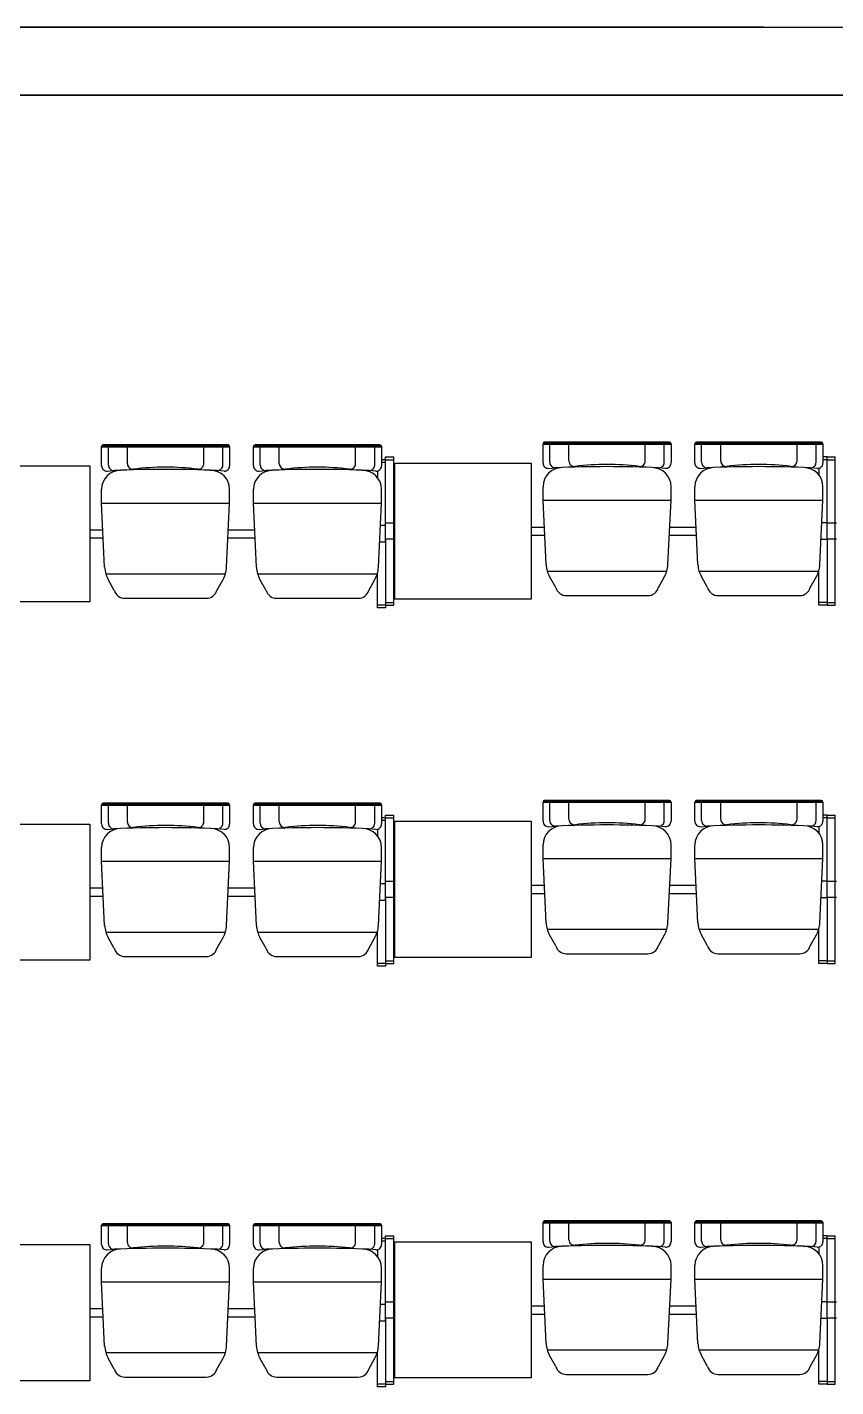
# Model space of a CAD drawing. Header units: inches. Extents: x 482566 to 494966, y -26460 to -22226.
# Drawn here: x 485351.3 to 485484.8, y -23417.2 to -23192.5 of the extents above; entities that cross this region are included whole.
import ezdxf

# ---------------------------------------------------------------- set-up
doc = ezdxf.new("R2010")
doc.units = ezdxf.units.IN
doc.header["$LTSCALE"] = 15
doc.header["$MEASUREMENT"] = 0
doc.layers.add('I-WALL-FULL', color=5, linetype='Continuous')

msp = doc.modelspace()

# ---------------------------------------------------------------- linework, layer by layer
for p, q in [((485348.4, -23192.47), (485852.04, -23192.47, 2.38)), ((485348.4, -23203.72, 6.93), (485852.04, -23203.72, 6.93))]:
    msp.add_line(p, q)
at = {"linetype": 'Continuous'}
for p, q in [((485363.57, -23264.95, 3.81), (485363.57, -23261.78, 3.81)), ((485384.72, -23261.78, 3.81), (485384.72, -23264.95, 3.81)), ((485388.65, -23264.95, 3.81), (485388.65, -23261.78, 3.81)), ((485409.8, -23261.78, 3.81), (485409.8, -23264.95, 3.81)), ((485436.47, -23264.5, 3.81), (485436.47, -23261.33, 3.81)), ((485437.6, -23264.39, 3.81), (485437.6, -23261.51, 3.81)), ((485440.75, -23264.17, 3.81), (485440.75, -23261.51, 3.81)), ((485453.35, -23264.17, 3.81), (485453.35, -23261.51, 3.81)), ((485456.5, -23264.39, 3.81), (485456.5, -23261.51, 3.81)), ((485457.62, -23261.33, 3.81), (485457.62, -23264.5, 3.81)), ((485461.55, -23264.5, 3.81), (485461.55, -23261.33, 3.81)), ((485462.67, -23264.39, 3.81), (485462.67, -23261.51, 3.81)), ((485465.82, -23264.17, 3.81), (485465.82, -23261.51, 3.81)), ((485478.42, -23264.17, 3.81), (485478.42, -23261.51, 3.81)), ((485481.57, -23264.39, 3.81), (485481.57, -23261.51, 3.81)), ((485482.7, -23261.33, 3.81), (485482.7, -23264.5, 3.81)), ((485364.7, -23264.84, 3.81), (485364.7, -23261.96, 3.81)), ((485367.85, -23264.62, 3.81), (485367.85, -23261.96, 3.81)), ((485380.45, -23264.62, 3.81), (485380.45, -23261.96, 3.81)), ((485383.6, -23264.84, 3.81), (485383.6, -23261.96, 3.81)), ((485389.77, -23264.84, 3.81), (485389.77, -23261.96, 3.81)), ((485392.92, -23264.62, 3.81), (485392.92, -23261.96, 3.81)), ((485405.52, -23264.62, 3.81), (485405.52, -23261.96, 3.81)), ((485408.67, -23264.84, 3.81), (485408.67, -23261.96, 3.81)), ((485364.49, -23265.85, 3.81), (485365.63, -23265.74, 3.81)), ((485383.8, -23265.85, 3.81), (485382.66, -23265.74, 3.81)), ((485389.57, -23265.85, 3.81), (485390.71, -23265.74, 3.81)), ((485408.88, -23265.85, 3.81), (485407.73, -23265.74, 3.81)), ((485437.39, -23265.4, 3.81), (485438.53, -23265.29, 3.81)), ((485456.7, -23265.4, 3.81), (485455.56, -23265.29, 3.81)), ((485462.47, -23265.4, 3.81), (485463.61, -23265.29, 3.81)), ((485481.78, -23265.4, 3.81), (485480.63, -23265.29, 3.81)), ((485436.47, -23270.67, 3.81), (485436.47, -23268.42, 3.81)), ((485457.62, -23270.67, 3.81), (485457.62, -23268.42, 3.81)), ((485461.55, -23270.67, 3.81), (485461.55, -23268.42, 3.81)), ((485482.7, -23270.67, 3.81), (485482.7, -23268.42, 3.81)), ((485363.57, -23271.12, 3.81), (485363.57, -23268.87, 3.81)), ((485384.72, -23271.12, 3.81), (485384.72, -23268.87, 3.81)), ((485388.65, -23271.12, 3.81), (485388.65, -23268.87, 3.81)), ((485409.8, -23271.12, 3.81), (485409.8, -23268.87, 3.81)), ((485436.47, -23270.67, 3.81), (485457.62, -23270.67, 3.81)), ((485436.98, -23281.3, 3.81), (485436.47, -23270.67, 3.81)), ((485457.11, -23281.3, 3.81), (485457.62, -23270.67, 3.81)), ((485461.55, -23270.67, 3.81), (485482.7, -23270.67, 3.81)), ((485462.06, -23281.3, 3.81), (485461.55, -23270.67, 3.81)), ((485482.19, -23281.3, 3.81), (485482.7, -23270.67, 3.81)), ((485363.57, -23271.12, 3.81), (485384.72, -23271.12, 3.81)), ((485364.08, -23281.75, 3.81), (485363.57, -23271.12, 3.81)), ((485384.21, -23281.75, 3.81), (485384.72, -23271.12, 3.81)), ((485388.65, -23271.12, 3.81), (485409.8, -23271.12, 3.81)), ((485389.16, -23281.75, 3.81), (485388.65, -23271.12, 3.81)), ((485409.29, -23281.75, 3.81), (485409.8, -23271.12, 3.81)), ((485364.26, -23282.82, 3.81), (485384.03, -23282.82, 3.81)), ((485365.67, -23285.56, 3.81), (485364.65, -23283.74, 3.81)), ((485382.62, -23285.56, 3.81), (485383.64, -23283.74, 3.81)), ((485389.34, -23282.82, 3.81), (485409.1, -23282.82, 3.81)), ((485390.75, -23285.56, 3.81), (485389.73, -23283.74, 3.81)), ((485407.69, -23285.56, 3.81), (485408.71, -23283.74, 3.81)), ((485437.16, -23282.37, 3.81), (485456.93, -23282.37, 3.81)), ((485438.57, -23285.11, 3.81), (485437.55, -23283.29, 3.81)), ((485455.52, -23285.11, 3.81), (485456.54, -23283.29, 3.81)), ((485462.24, -23282.37, 3.81), (485482, -23282.37, 3.81)), ((485463.65, -23285.11, 3.81), (485462.63, -23283.29, 3.81)), ((485480.59, -23285.11, 3.81), (485481.61, -23283.29, 3.81)), ((485440.31, -23286.42, 3.81), (485453.78, -23286.42, 3.81)), ((485465.38, -23286.42, 3.81), (485478.86, -23286.42, 3.81)), ((485367.41, -23286.87, 3.81), (485380.88, -23286.87, 3.81)), ((485392.48, -23286.87, 3.81), (485405.96, -23286.87, 3.81)), ((485363.57, -23324.17, 3.81), (485363.57, -23320.99, 3.81)), ((485364.7, -23324.06, 3.81), (485364.7, -23321.17, 3.81)), ((485367.85, -23323.84, 3.81), (485367.85, -23321.17, 3.81)), ((485380.45, -23323.84, 3.81), (485380.45, -23321.17, 3.81)), ((485383.6, -23324.06, 3.81), (485383.6, -23321.17, 3.81)), ((485384.72, -23320.99, 3.81), (485384.72, -23324.17, 3.81)), ((485388.65, -23324.17, 3.81), (485388.65, -23320.99, 3.81)), ((485389.77, -23324.06, 3.81), (485389.77, -23321.17, 3.81)), ((485392.92, -23323.84, 3.81), (485392.92, -23321.17, 3.81)), ((485405.52, -23323.84, 3.81), (485405.52, -23321.17, 3.81)), ((485408.67, -23324.06, 3.81), (485408.67, -23321.17, 3.81)), ((485409.8, -23320.99, 3.81), (485409.8, -23324.17, 3.81)), ((485436.47, -23323.72, 3.81), (485436.47, -23320.54, 3.81)), ((485437.6, -23323.61, 3.81), (485437.6, -23320.72, 3.81)), ((485440.75, -23323.39, 3.81), (485440.75, -23320.72, 3.81)), ((485453.35, -23323.39, 3.81), (485453.35, -23320.72, 3.81)), ((485456.5, -23323.61, 3.81), (485456.5, -23320.72, 3.81)), ((485457.62, -23320.54, 3.81), (485457.62, -23323.72, 3.81)), ((485461.55, -23323.72, 3.81), (485461.55, -23320.54, 3.81)), ((485462.67, -23323.61, 3.81), (485462.67, -23320.72, 3.81)), ((485465.82, -23323.39, 3.81), (485465.82, -23320.72, 3.81)), ((485478.42, -23323.39, 3.81), (485478.42, -23320.72, 3.81)), ((485481.57, -23323.61, 3.81), (485481.57, -23320.72, 3.81)), ((485482.7, -23320.54, 3.81), (485482.7, -23323.72, 3.81)), ((485437.39, -23324.62, 3.81), (485438.53, -23324.51, 3.81)), ((485456.7, -23324.62, 3.81), (485455.56, -23324.51, 3.81)), ((485462.47, -23324.62, 3.81), (485463.61, -23324.51, 3.81)), ((485481.78, -23324.62, 3.81), (485480.63, -23324.51, 3.81)), ((485364.49, -23325.07, 3.81), (485365.63, -23324.96, 3.81)), ((485383.8, -23325.07, 3.81), (485382.66, -23324.96, 3.81)), ((485389.57, -23325.07, 3.81), (485390.71, -23324.96, 3.81)), ((485408.88, -23325.07, 3.81), (485407.73, -23324.96, 3.81)), ((485363.57, -23330.33, 3.81), (485363.57, -23328.08, 3.81)), ((485384.72, -23330.33, 3.81), (485384.72, -23328.08, 3.81)), ((485388.65, -23330.33, 3.81), (485388.65, -23328.08, 3.81)), ((485409.8, -23330.33, 3.81), (485409.8, -23328.08, 3.81)), ((485436.47, -23329.88, 3.81), (485436.47, -23327.63, 3.81)), ((485457.62, -23329.88, 3.81), (485457.62, -23327.63, 3.81)), ((485461.55, -23329.88, 3.81), (485461.55, -23327.63, 3.81)), ((485482.7, -23329.88, 3.81), (485482.7, -23327.63, 3.81)), ((485363.57, -23330.33, 3.81), (485384.72, -23330.33, 3.81)), ((485364.08, -23340.97, 3.81), (485363.57, -23330.33, 3.81)), ((485384.21, -23340.97, 3.81), (485384.72, -23330.33, 3.81)), ((485388.65, -23330.33, 3.81), (485409.8, -23330.33, 3.81)), ((485389.16, -23340.97, 3.81), (485388.65, -23330.33, 3.81)), ((485409.29, -23340.97, 3.81), (485409.8, -23330.33, 3.81)), ((485436.47, -23329.88, 3.81), (485457.62, -23329.88, 3.81)), ((485436.98, -23340.52, 3.81), (485436.47, -23329.88, 3.81)), ((485457.11, -23340.52, 3.81), (485457.62, -23329.88, 3.81)), ((485461.55, -23329.88, 3.81), (485482.7, -23329.88, 3.81)), ((485462.06, -23340.52, 3.81), (485461.55, -23329.88, 3.81)), ((485482.19, -23340.52, 3.81), (485482.7, -23329.88, 3.81)), ((485364.26, -23342.03, 3.81), (485384.03, -23342.03, 3.81)), ((485389.34, -23342.03, 3.81), (485409.1, -23342.03, 3.81)), ((485437.16, -23341.58, 3.81), (485456.93, -23341.58, 3.81)), ((485438.57, -23344.32, 3.81), (485437.55, -23342.51, 3.81)), ((485455.52, -23344.32, 3.81), (485456.54, -23342.51, 3.81)), ((485462.24, -23341.58, 3.81), (485482, -23341.58, 3.81)), ((485463.65, -23344.32, 3.81), (485462.63, -23342.51, 3.81)), ((485480.59, -23344.32, 3.81), (485481.61, -23342.51, 3.81)), ((485365.67, -23344.77, 3.81), (485364.65, -23342.96, 3.81)), ((485382.62, -23344.77, 3.81), (485383.64, -23342.96, 3.81)), ((485390.75, -23344.77, 3.81), (485389.73, -23342.96, 3.81)), ((485407.69, -23344.77, 3.81), (485408.71, -23342.96, 3.81)), ((485367.41, -23346.08, 3.81), (485380.88, -23346.08, 3.81)), ((485392.48, -23346.08, 3.81), (485405.96, -23346.08, 3.81)), ((485440.31, -23345.63, 3.81), (485453.78, -23345.63, 3.81)), ((485465.38, -23345.63, 3.81), (485478.86, -23345.63, 3.81)), ((485363.57, -23393.68, 3.81), (485363.57, -23390.51, 3.81)), ((485364.7, -23393.58, 3.81), (485364.7, -23390.69, 3.81)), ((485367.85, -23393.35, 3.81), (485367.85, -23390.69, 3.81)), ((485380.45, -23393.35, 3.81), (485380.45, -23390.69, 3.81)), ((485383.6, -23393.58, 3.81), (485383.6, -23390.69, 3.81)), ((485384.72, -23390.51, 3.81), (485384.72, -23393.68, 3.81)), ((485388.65, -23393.68, 3.81), (485388.65, -23390.51, 3.81)), ((485389.77, -23393.58, 3.81), (485389.77, -23390.69, 3.81)), ((485392.92, -23393.35, 3.81), (485392.92, -23390.69, 3.81)), ((485405.52, -23393.35, 3.81), (485405.52, -23390.69, 3.81)), ((485408.67, -23393.58, 3.81), (485408.67, -23390.69, 3.81)), ((485409.8, -23390.51, 3.81), (485409.8, -23393.68, 3.81)), ((485436.47, -23393.23, 3.81), (485436.47, -23390.06, 3.81)), ((485437.6, -23393.13, 3.81), (485437.6, -23390.24, 3.81)), ((485440.75, -23392.9, 3.81), (485440.75, -23390.24, 3.81)), ((485453.35, -23392.9, 3.81), (485453.35, -23390.24, 3.81)), ((485456.5, -23393.13, 3.81), (485456.5, -23390.24, 3.81)), ((485457.62, -23390.06, 3.81), (485457.62, -23393.23, 3.81)), ((485461.55, -23393.23, 3.81), (485461.55, -23390.06, 3.81)), ((485462.67, -23393.13, 3.81), (485462.67, -23390.24, 3.81)), ((485465.82, -23392.9, 3.81), (485465.82, -23390.24, 3.81)), ((485478.42, -23392.9, 3.81), (485478.42, -23390.24, 3.81)), ((485481.57, -23393.13, 3.81), (485481.57, -23390.24, 3.81)), ((485482.7, -23390.06, 3.81), (485482.7, -23393.23, 3.81)), ((485364.49, -23394.58, 3.81), (485365.63, -23394.47, 3.81)), ((485383.8, -23394.58, 3.81), (485382.66, -23394.47, 3.81)), ((485389.57, -23394.58, 3.81), (485390.71, -23394.47, 3.81)), ((485408.88, -23394.58, 3.81), (485407.73, -23394.47, 3.81)), ((485437.39, -23394.13, 3.81), (485438.53, -23394.02, 3.81)), ((485456.7, -23394.13, 3.81), (485455.56, -23394.02, 3.81)), ((485462.47, -23394.13, 3.81), (485463.61, -23394.02, 3.81)), ((485481.78, -23394.13, 3.81), (485480.63, -23394.02, 3.81)), ((485363.57, -23399.85, 3.81), (485363.57, -23397.6, 3.81)), ((485384.72, -23399.85, 3.81), (485384.72, -23397.6, 3.81)), ((485388.65, -23399.85, 3.81), (485388.65, -23397.6, 3.81)), ((485409.8, -23399.85, 3.81), (485409.8, -23397.6, 3.81)), ((485436.47, -23399.4, 3.81), (485436.47, -23397.15, 3.81)), ((485457.62, -23399.4, 3.81), (485457.62, -23397.15, 3.81)), ((485461.55, -23399.4, 3.81), (485461.55, -23397.15, 3.81)), ((485482.7, -23399.4, 3.81), (485482.7, -23397.15, 3.81)), ((485363.57, -23399.85, 3.81), (485384.72, -23399.85, 3.81)), ((485364.08, -23410.48, 3.81), (485363.57, -23399.85, 3.81)), ((485384.21, -23410.48, 3.81), (485384.72, -23399.85, 3.81)), ((485388.65, -23399.85, 3.81), (485409.8, -23399.85, 3.81)), ((485389.16, -23410.48, 3.81), (485388.65, -23399.85, 3.81)), ((485409.29, -23410.48, 3.81), (485409.8, -23399.85, 3.81)), ((485436.47, -23399.4, 3.81), (485457.62, -23399.4, 3.81)), ((485436.98, -23410.03, 3.81), (485436.47, -23399.4, 3.81)), ((485457.11, -23410.03, 3.81), (485457.62, -23399.4, 3.81)), ((485461.55, -23399.4, 3.81), (485482.7, -23399.4, 3.81)), ((485462.06, -23410.03, 3.81), (485461.55, -23399.4, 3.81)), ((485482.19, -23410.03, 3.81), (485482.7, -23399.4, 3.81)), ((485364.26, -23411.55, 3.81), (485384.03, -23411.55, 3.81)), ((485365.67, -23414.29, 3.81), (485364.65, -23412.47, 3.81)), ((485382.62, -23414.29, 3.81), (485383.64, -23412.47, 3.81)), ((485389.34, -23411.55, 3.81), (485409.1, -23411.55, 3.81)), ((485390.75, -23414.29, 3.81), (485389.73, -23412.47, 3.81)), ((485407.69, -23414.29, 3.81), (485408.71, -23412.47, 3.81)), ((485437.16, -23411.1, 3.81), (485456.93, -23411.1, 3.81)), ((485438.57, -23413.84, 3.81), (485437.55, -23412.02, 3.81)), ((485455.52, -23413.84, 3.81), (485456.54, -23412.02, 3.81)), ((485462.24, -23411.1, 3.81), (485482, -23411.1, 3.81)), ((485463.65, -23413.84, 3.81), (485462.63, -23412.02, 3.81)), ((485480.59, -23413.84, 3.81), (485481.61, -23412.02, 3.81)), ((485367.41, -23415.6, 3.81), (485380.88, -23415.6, 3.81)), ((485392.48, -23415.6, 3.81), (485405.96, -23415.6, 3.81)), ((485440.31, -23415.15, 3.81), (485453.78, -23415.15, 3.81)), ((485465.38, -23415.15, 3.81), (485478.86, -23415.15, 3.81))]:
    msp.add_line(p, q, dxfattribs=at)
at = {"color": 7, "linetype": 'Continuous'}
for p, q in [((485384.45, -23261.51, 3.81), (485363.84, -23261.51, 3.81)), ((485409.53, -23261.51, 3.81), (485388.92, -23261.51, 3.81)), ((485457.35, -23261.06, 3.81), (485436.74, -23261.06, 3.81)), ((485482.43, -23261.06, 3.81), (485461.82, -23261.06, 3.81)), ((485410.47, -23274.86, 3.81), (485409.62, -23274.86, 3.81)), ((485410.47, -23274.41, 3.81), (485412.02, -23274.41, 3.81)), ((485410.47, -23277.11, 3.81), (485410.47, -23274.41, 3.81)), ((485410.47, -23277.56, 3.81), (485410.47, -23274.86, 3.81)), ((485434.52, -23275.09, 3.81), (485436.68, -23275.09, 3.81)), ((485457.41, -23275.09, 3.81), (485461.76, -23275.09, 3.81)), ((485483.37, -23274.41, 3.81), (485482.52, -23274.41, 3.81)), ((485483.37, -23277.11, 3.81), (485483.37, -23274.41, 3.81)), ((485483.37, -23274.41, 3.81), (485484.92, -23274.41, 3.81)), ((485483.37, -23277.11, 3.81), (485483.37, -23274.41, 3.81)), ((485361.55, -23276.89, 3.81), (485363.85, -23276.89, 3.81)), ((485361.62, -23275.54, 3.81), (485363.78, -23275.54, 3.81)), ((485384.44, -23276.89, 3.81), (485388.92, -23276.89, 3.81)), ((485384.51, -23275.54, 3.81), (485388.86, -23275.54, 3.81)), ((485409.49, -23277.56, 3.81), (485410.47, -23277.56, 3.81)), ((485412.02, -23277.11, 3.81), (485410.47, -23277.11, 3.81)), ((485434.45, -23276.44, 3.81), (485436.75, -23276.44, 3.81)), ((485457.34, -23276.44, 3.81), (485461.82, -23276.44, 3.81)), ((485482.39, -23277.11, 3.81), (485483.37, -23277.11, 3.81)), ((485484.92, -23277.11, 3.81), (485483.37, -23277.11, 3.81)), ((485457.35, -23320.27, 3.81), (485436.74, -23320.27, 3.81)), ((485482.43, -23320.27, 3.81), (485461.82, -23320.27, 3.81)), ((485384.45, -23320.72, 3.81), (485363.84, -23320.72, 3.81)), ((485409.53, -23320.72, 3.81), (485388.92, -23320.72, 3.81)), ((485410.47, -23333.63, 3.81), (485412.02, -23333.63, 3.81)), ((485410.47, -23336.33, 3.81), (485410.47, -23333.63, 3.81)), ((485483.37, -23333.63, 3.81), (485482.52, -23333.63, 3.81)), ((485483.37, -23336.33, 3.81), (485483.37, -23333.63, 3.81)), ((485483.37, -23333.63, 3.81), (485484.92, -23333.63, 3.81)), ((485483.37, -23336.33, 3.81), (485483.37, -23333.63, 3.81)), ((485361.62, -23334.75, 3.81), (485363.78, -23334.75, 3.81)), ((485384.51, -23334.75, 3.81), (485388.86, -23334.75, 3.81)), ((485410.47, -23334.08, 3.81), (485409.62, -23334.08, 3.81)), ((485410.47, -23336.78, 3.81), (485410.47, -23334.08, 3.81)), ((485434.45, -23335.65, 3.81), (485436.75, -23335.65, 3.81)), ((485434.52, -23334.3, 3.81), (485436.68, -23334.3, 3.81)), ((485457.34, -23335.65, 3.81), (485461.82, -23335.65, 3.81)), ((485457.41, -23334.3, 3.81), (485461.76, -23334.3, 3.81)), ((485361.55, -23336.1, 3.81), (485363.85, -23336.1, 3.81)), ((485384.44, -23336.1, 3.81), (485388.92, -23336.1, 3.81)), ((485409.49, -23336.78, 3.81), (485410.47, -23336.78, 3.81)), ((485412.02, -23336.33, 3.81), (485410.47, -23336.33, 3.81)), ((485482.39, -23336.33, 3.81), (485483.37, -23336.33, 3.81)), ((485484.92, -23336.33, 3.81), (485483.37, -23336.33, 3.81)), ((485457.35, -23389.79, 3.81), (485436.74, -23389.79, 3.81)), ((485482.43, -23389.79, 3.81), (485461.82, -23389.79, 3.81)), ((485384.45, -23390.24, 3.81), (485363.84, -23390.24, 3.81)), ((485409.53, -23390.24, 3.81), (485388.92, -23390.24, 3.81)), ((485410.47, -23403.14, 3.81), (485412.02, -23403.14, 3.81)), ((485410.47, -23405.84, 3.81), (485410.47, -23403.14, 3.81)), ((485483.37, -23403.14, 3.81), (485482.52, -23403.14, 3.81)), ((485483.37, -23405.84, 3.81), (485483.37, -23403.14, 3.81)), ((485483.37, -23403.14, 3.81), (485484.92, -23403.14, 3.81)), ((485483.37, -23405.84, 3.81), (485483.37, -23403.14, 3.81)), ((485361.55, -23405.62, 3.81), (485363.85, -23405.62, 3.81)), ((485361.62, -23404.27, 3.81), (485363.78, -23404.27, 3.81)), ((485384.44, -23405.62, 3.81), (485388.92, -23405.62, 3.81)), ((485384.51, -23404.27, 3.81), (485388.86, -23404.27, 3.81)), ((485410.47, -23403.59, 3.81), (485409.62, -23403.59, 3.81)), ((485410.47, -23406.29, 3.81), (485410.47, -23403.59, 3.81)), ((485434.45, -23405.17, 3.81), (485436.75, -23405.17, 3.81)), ((485434.52, -23403.82, 3.81), (485436.68, -23403.82, 3.81)), ((485457.34, -23405.17, 3.81), (485461.82, -23405.17, 3.81)), ((485457.41, -23403.82, 3.81), (485461.76, -23403.82, 3.81)), ((485409.49, -23406.29, 3.81), (485410.47, -23406.29, 3.81)), ((485412.02, -23405.84, 3.81), (485410.47, -23405.84, 3.81)), ((485482.39, -23405.84, 3.81), (485483.37, -23405.84, 3.81)), ((485484.92, -23405.84, 3.81), (485483.37, -23405.84, 3.81))]:
    msp.add_line(p, q, dxfattribs=at)
at = {"color": 7}
for p, q in [((485410.47, -23263.96, 3.81), (485409.8, -23263.96, 3.81)), ((485410.47, -23274.41, 3.81), (485410.47, -23263.51, 3.81)), ((485410.47, -23263.51, 3.81), (485411.82, -23263.51, 3.81)), ((485410.47, -23274.86, 3.81), (485410.47, -23263.96, 3.81)), ((485410.47, -23263.96, 3.81), (485411.82, -23263.96, 3.81)), ((485411.82, -23288.02, 3.81), (485411.82, -23263.51, 3.81)), ((485483.37, -23263.51, 3.81), (485482.7, -23263.51, 3.81)), ((485483.37, -23263.96, 3.81), (485482.7, -23263.96, 3.81)), ((485483.37, -23274.41, 3.81), (485483.37, -23263.51, 3.81)), ((485483.37, -23274.41, 3.81), (485483.37, -23263.51, 3.81)), ((485483.37, -23263.51, 3.81), (485484.72, -23263.51, 3.81)), ((485483.37, -23263.96, 3.81), (485484.72, -23263.96, 3.81)), ((485484.72, -23288.02, 3.81), (485484.72, -23263.51, 3.81)), ((485409.12, -23265.82, 3.81), (485409.12, -23266.92, 3.81)), ((485410.47, -23264.41, 3.81), (485409.8, -23264.41, 3.81)), ((485482.02, -23265.37, 3.81), (485482.02, -23266.47, 3.81)), ((485410.47, -23277.11, 3.81), (485410.47, -23288.02, 3.81)), ((485410.47, -23277.56, 3.81), (485410.47, -23288.47, 3.81)), ((485483.37, -23277.11, 3.81), (485483.37, -23288.02, 3.81)), ((485483.37, -23277.11, 3.81), (485483.37, -23288.02, 3.81)), ((485409.12, -23288.47, 3.81), (485409.12, -23282.76, 3.81)), ((485482.02, -23288.02, 3.81), (485482.02, -23282.31, 3.81)), ((485410.47, -23288.02, 3.81), (485409.12, -23288.02, 3.81)), ((485410.47, -23288.47, 3.81), (485409.12, -23288.47, 3.81)), ((485410.47, -23287.57, 3.81), (485411.82, -23287.57, 3.81)), ((485410.47, -23288.02, 3.81), (485411.82, -23288.02, 3.81)), ((485483.37, -23287.57, 3.81), (485482.02, -23287.57, 3.81)), ((485483.37, -23288.02, 3.81), (485482.02, -23288.02, 3.81)), ((485483.37, -23287.57, 3.81), (485484.72, -23287.57, 3.81)), ((485483.37, -23288.02, 3.81), (485484.72, -23288.02, 3.81)), ((485410.47, -23323.17, 3.81), (485409.8, -23323.17, 3.81)), ((485410.47, -23323.62, 3.81), (485409.8, -23323.62, 3.81)), ((485410.47, -23333.63, 3.81), (485410.47, -23322.72, 3.81)), ((485410.47, -23322.72, 3.81), (485411.82, -23322.72, 3.81)), ((485410.47, -23334.08, 3.81), (485410.47, -23323.17, 3.81)), ((485410.47, -23323.17, 3.81), (485411.82, -23323.17, 3.81)), ((485411.82, -23347.24, 3.81), (485411.82, -23322.72, 3.81)), ((485482.02, -23324.59, 3.81), (485482.02, -23325.68, 3.81)), ((485483.37, -23322.72, 3.81), (485482.7, -23322.72, 3.81)), ((485483.37, -23323.17, 3.81), (485482.7, -23323.17, 3.81)), ((485483.37, -23333.63, 3.81), (485483.37, -23322.72, 3.81)), ((485483.37, -23333.63, 3.81), (485483.37, -23322.72, 3.81)), ((485483.37, -23322.72, 3.81), (485484.72, -23322.72, 3.81)), ((485483.37, -23323.17, 3.81), (485484.72, -23323.17, 3.81)), ((485484.72, -23347.24, 3.81), (485484.72, -23322.72, 3.81)), ((485409.12, -23325.04, 3.81), (485409.12, -23326.13, 3.81)), ((485410.47, -23336.33, 3.81), (485410.47, -23347.24, 3.81)), ((485410.47, -23336.78, 3.81), (485410.47, -23347.69, 3.81)), ((485483.37, -23336.33, 3.81), (485483.37, -23347.24, 3.81)), ((485483.37, -23336.33, 3.81), (485483.37, -23347.24, 3.81)), ((485409.12, -23347.69, 3.81), (485409.12, -23341.97, 3.81)), ((485482.02, -23347.24, 3.81), (485482.02, -23341.52, 3.81)), ((485410.47, -23347.24, 3.81), (485409.12, -23347.24, 3.81)), ((485410.47, -23346.79, 3.81), (485411.82, -23346.79, 3.81)), ((485410.47, -23347.24, 3.81), (485411.82, -23347.24, 3.81)), ((485483.37, -23346.79, 3.81), (485482.02, -23346.79, 3.81)), ((485483.37, -23347.24, 3.81), (485482.02, -23347.24, 3.81)), ((485483.37, -23346.79, 3.81), (485484.72, -23346.79, 3.81)), ((485483.37, -23347.24, 3.81), (485484.72, -23347.24, 3.81)), ((485410.47, -23347.69, 3.81), (485409.12, -23347.69, 3.81)), ((485410.47, -23403.14, 3.81), (485410.47, -23392.24, 3.81)), ((485410.47, -23392.24, 3.81), (485411.82, -23392.24, 3.81)), ((485411.82, -23416.75, 3.81), (485411.82, -23392.24, 3.81)), ((485483.37, -23392.24, 3.81), (485482.7, -23392.24, 3.81)), ((485483.37, -23403.14, 3.81), (485483.37, -23392.24, 3.81)), ((485483.37, -23403.14, 3.81), (485483.37, -23392.24, 3.81)), ((485483.37, -23392.24, 3.81), (485484.72, -23392.24, 3.81)), ((485484.72, -23416.75, 3.81), (485484.72, -23392.24, 3.81)), ((485410.47, -23392.69, 3.81), (485409.8, -23392.69, 3.81)), ((485410.47, -23393.14, 3.81), (485409.8, -23393.14, 3.81)), ((485410.47, -23403.59, 3.81), (485410.47, -23392.69, 3.81)), ((485410.47, -23392.69, 3.81), (485411.82, -23392.69, 3.81)), ((485482.02, -23394.1, 3.81), (485482.02, -23395.2, 3.81)), ((485483.37, -23392.69, 3.81), (485482.7, -23392.69, 3.81)), ((485483.37, -23392.69, 3.81), (485484.72, -23392.69, 3.81)), ((485409.12, -23394.55, 3.81), (485409.12, -23395.65, 3.81)), ((485410.47, -23405.84, 3.81), (485410.47, -23416.75, 3.81)), ((485410.47, -23406.29, 3.81), (485410.47, -23417.2, 3.81)), ((485483.37, -23405.84, 3.81), (485483.37, -23416.75, 3.81)), ((485483.37, -23405.84, 3.81), (485483.37, -23416.75, 3.81)), ((485409.12, -23417.2, 3.81), (485409.12, -23411.49, 3.81)), ((485482.02, -23416.75, 3.81), (485482.02, -23411.04, 3.81)), ((485410.47, -23416.75, 3.81), (485409.12, -23416.75, 3.81)), ((485410.47, -23416.3, 3.81), (485411.82, -23416.3, 3.81)), ((485410.47, -23416.75, 3.81), (485411.82, -23416.75, 3.81)), ((485483.37, -23416.3, 3.81), (485482.02, -23416.3, 3.81)), ((485483.37, -23416.75, 3.81), (485482.02, -23416.75, 3.81)), ((485483.37, -23416.3, 3.81), (485484.72, -23416.3, 3.81)), ((485483.37, -23416.75, 3.81), (485484.72, -23416.75, 3.81)), ((485410.47, -23417.2, 3.81), (485409.12, -23417.2, 3.81))]:
    msp.add_line(p, q, dxfattribs=at)
at = {"color": 0, "linetype": 'Continuous'}
for p, q in [((485339.12, -23264.96, 3.81), (485361.62, -23264.96, 3.81)), ((485361.62, -23264.96, 3.81), (485361.62, -23287.46, 3.81)), ((485412.02, -23264.51, 3.81), (485434.52, -23264.51, 3.81)), ((485412.02, -23287.01, 3.81), (485412.02, -23264.51, 3.81)), ((485434.52, -23264.51, 3.81), (485434.52, -23287.01, 3.81)), ((485361.62, -23287.46, 3.81), (485339.12, -23287.46, 3.81)), ((485434.52, -23287.01, 3.81), (485412.02, -23287.01, 3.81)), ((485339.12, -23324.18, 3.81), (485361.62, -23324.18, 3.81)), ((485361.62, -23324.18, 3.81), (485361.62, -23346.68, 3.81)), ((485412.02, -23323.73, 3.81), (485434.52, -23323.73, 3.81)), ((485412.02, -23346.23, 3.81), (485412.02, -23323.73, 3.81)), ((485434.52, -23323.73, 3.81), (485434.52, -23346.23, 3.81)), ((485361.62, -23346.68, 3.81), (485339.12, -23346.68, 3.81)), ((485434.52, -23346.23, 3.81), (485412.02, -23346.23, 3.81)), ((485339.12, -23393.69, 3.81), (485361.62, -23393.69, 3.81)), ((485361.62, -23393.69, 3.81), (485361.62, -23416.19, 3.81)), ((485412.02, -23393.24, 3.81), (485434.52, -23393.24, 3.81)), ((485412.02, -23415.74, 3.81), (485412.02, -23393.24, 3.81)), ((485434.52, -23393.24, 3.81), (485434.52, -23415.74, 3.81)), ((485361.62, -23416.19, 3.81), (485339.12, -23416.19, 3.81)), ((485434.52, -23415.74, 3.81), (485412.02, -23415.74, 3.81))]:
    msp.add_line(p, q, dxfattribs=at)
at = {"color": 7, "linetype": 'Continuous', "const_width": 0.45, "elevation": 3.81}
for points in [[(485384.72, -23261.73), (485363.57, -23261.73)], [(485409.8, -23261.73), (485388.65, -23261.73)], [(485457.62, -23261.28), (485436.47, -23261.28)], [(485482.7, -23261.28), (485461.55, -23261.28)], [(485457.62, -23320.5), (485436.47, -23320.5)], [(485482.7, -23320.5), (485461.55, -23320.5)], [(485384.72, -23320.95), (485363.57, -23320.95)], [(485409.8, -23320.95), (485388.65, -23320.95)], [(485457.62, -23390.02), (485436.47, -23390.02)], [(485482.7, -23390.02), (485461.55, -23390.02)], [(485384.72, -23390.47), (485363.57, -23390.47)], [(485409.8, -23390.47), (485388.65, -23390.47)]]:
    msp.add_lwpolyline(points, dxfattribs=at)
at = {"linetype": 'Continuous'}
for centre, radius, start, end in [((485363.84, -23261.78, 3.81), 0.27, 90, 180), ((485384.45, -23261.78, 3.81), 0.27, 0, 90), ((485388.92, -23261.78, 3.81), 0.27, 90, 180), ((485409.53, -23261.78, 3.81), 0.27, 0, 90), ((485436.74, -23261.33, 3.81), 0.27, 90, 180), ((485457.35, -23261.33, 3.81), 0.27, 0, 90), ((485461.82, -23261.33, 3.81), 0.27, 90, 180), ((485482.43, -23261.33, 3.81), 0.27, 0, 90), ((485364.47, -23264.95, 3.81), 0.9, 180, 271.3354), ((485366.72, -23268.87, 3.81), 3.15, 90, 180), ((485365.6, -23264.84, 3.81), 0.9, 180, 272.4844), ((485374.15, -23461.9, 3.81), 196.34, 87.5156, 92.4844), ((485368.75, -23264.62, 3.81), 0.9, 180, 276.8576), ((485374.15, -23309.52, 3.81), 44.32, 83.1424, 96.8576), ((485379.55, -23264.62, 3.81), 0.9, 263.1424, 0), ((485381.57, -23268.87, 3.81), 3.15, 0, 90), ((485382.7, -23264.84, 3.81), 0.9, 267.5156, 0), ((485383.82, -23264.95, 3.81), 0.9, 268.6646, 0), ((485389.55, -23264.95, 3.81), 0.9, 180, 271.3354), ((485391.8, -23268.87, 3.81), 3.15, 90, 180), ((485390.67, -23264.84, 3.81), 0.9, 180, 272.4844), ((485399.22, -23461.9, 3.81), 196.34, 87.5156, 92.4844), ((485393.82, -23264.62, 3.81), 0.9, 180, 276.8576), ((485399.22, -23309.52, 3.81), 44.32, 83.1424, 96.8576), ((485404.62, -23264.62, 3.81), 0.9, 263.1424, 0), ((485406.65, -23268.87, 3.81), 3.15, 0, 90), ((485407.77, -23264.84, 3.81), 0.9, 267.5156, 0), ((485408.9, -23264.95, 3.81), 0.9, 268.6646, 0), ((485437.37, -23264.5, 3.81), 0.9, 180, 271.3354), ((485439.62, -23268.42, 3.81), 3.15, 90, 180), ((485438.5, -23264.39, 3.81), 0.9, 180, 272.4844), ((485447.05, -23461.45, 3.81), 196.34, 87.5156, 92.4844), ((485441.65, -23264.17, 3.81), 0.9, 180, 276.8576), ((485447.05, -23309.07, 3.81), 44.32, 83.1424, 96.8576), ((485452.45, -23264.17, 3.81), 0.9, 263.1424, 0), ((485454.47, -23268.42, 3.81), 3.15, 0, 90), ((485455.6, -23264.39, 3.81), 0.9, 267.5156, 0), ((485456.72, -23264.5, 3.81), 0.9, 268.6646, 0), ((485462.45, -23264.5, 3.81), 0.9, 180, 271.3354), ((485464.7, -23268.42, 3.81), 3.15, 90, 180), ((485463.57, -23264.39, 3.81), 0.9, 180, 272.4844), ((485472.12, -23461.45, 3.81), 196.34, 87.5156, 92.4844), ((485466.72, -23264.17, 3.81), 0.9, 180, 276.8576), ((485472.12, -23309.07, 3.81), 44.32, 83.1424, 96.8576), ((485477.52, -23264.17, 3.81), 0.9, 263.1424, 0), ((485479.55, -23268.42, 3.81), 3.15, 0, 90), ((485480.67, -23264.39, 3.81), 0.9, 267.5156, 0), ((485481.8, -23264.5, 3.81), 0.9, 268.6646, 0), ((485368.58, -23281.54, 3.81), 4.5, 182.7525, 209.356), ((485379.71, -23281.54, 3.81), 4.5, 330.644, 357.2475), ((485393.65, -23281.54, 3.81), 4.5, 182.7525, 209.356), ((485404.79, -23281.54, 3.81), 4.5, 330.644, 357.2475), ((485441.48, -23281.09, 3.81), 4.5, 182.7525, 209.356), ((485452.61, -23281.09, 3.81), 4.5, 330.644, 357.2475), ((485466.55, -23281.09, 3.81), 4.5, 182.7525, 209.356), ((485477.69, -23281.09, 3.81), 4.5, 330.644, 357.2475), ((485367.41, -23285.07, 3.81), 1.8, 195.8192, 270), ((485380.88, -23285.07, 3.81), 1.8, 270, 344.1808), ((485392.48, -23285.07, 3.81), 1.8, 195.8192, 270), ((485405.96, -23285.07, 3.81), 1.8, 270, 344.1808), ((485440.31, -23284.62, 3.81), 1.8, 195.8192, 270), ((485453.78, -23284.62, 3.81), 1.8, 270, 344.1808), ((485465.38, -23284.62, 3.81), 1.8, 195.8192, 270), ((485478.86, -23284.62, 3.81), 1.8, 270, 344.1808), ((485436.74, -23320.54, 3.81), 0.27, 90, 180), ((485457.35, -23320.54, 3.81), 0.27, 0, 90), ((485461.82, -23320.54, 3.81), 0.27, 90, 180), ((485482.43, -23320.54, 3.81), 0.27, 0, 90), ((485363.84, -23320.99, 3.81), 0.27, 90, 180), ((485384.45, -23320.99, 3.81), 0.27, 0, 90), ((485388.92, -23320.99, 3.81), 0.27, 90, 180), ((485409.53, -23320.99, 3.81), 0.27, 0, 90), ((485364.47, -23324.17, 3.81), 0.9, 180, 271.3354), ((485365.6, -23324.06, 3.81), 0.9, 180, 272.4844), ((485374.15, -23521.12, 3.81), 196.34, 87.5156, 92.4844), ((485368.75, -23323.84, 3.81), 0.9, 180, 276.8576), ((485374.15, -23368.74, 3.81), 44.32, 83.1424, 96.8576), ((485379.55, -23323.84, 3.81), 0.9, 263.1424, 0), ((485382.7, -23324.06, 3.81), 0.9, 267.5156, 0), ((485383.82, -23324.17, 3.81), 0.9, 268.6646, 0), ((485389.55, -23324.17, 3.81), 0.9, 180, 271.3354), ((485390.67, -23324.06, 3.81), 0.9, 180, 272.4844), ((485399.22, -23521.12, 3.81), 196.34, 87.5156, 92.4844), ((485393.82, -23323.84, 3.81), 0.9, 180, 276.8576), ((485399.22, -23368.74, 3.81), 44.32, 83.1424, 96.8576), ((485404.62, -23323.84, 3.81), 0.9, 263.1424, 0), ((485407.77, -23324.06, 3.81), 0.9, 267.5156, 0), ((485408.9, -23324.17, 3.81), 0.9, 268.6646, 0), ((485437.37, -23323.72, 3.81), 0.9, 180, 271.3354), ((485439.62, -23327.63, 3.81), 3.15, 90, 180), ((485438.5, -23323.61, 3.81), 0.9, 180, 272.4844), ((485447.05, -23520.67, 3.81), 196.34, 87.5156, 92.4844), ((485441.65, -23323.39, 3.81), 0.9, 180, 276.8576), ((485447.05, -23368.29, 3.81), 44.32, 83.1424, 96.8576), ((485452.45, -23323.39, 3.81), 0.9, 263.1424, 0), ((485454.47, -23327.63, 3.81), 3.15, 0, 90), ((485455.6, -23323.61, 3.81), 0.9, 267.5156, 0), ((485456.72, -23323.72, 3.81), 0.9, 268.6646, 0), ((485462.45, -23323.72, 3.81), 0.9, 180, 271.3354), ((485464.7, -23327.63, 3.81), 3.15, 90, 180), ((485463.57, -23323.61, 3.81), 0.9, 180, 272.4844), ((485472.12, -23520.67, 3.81), 196.34, 87.5156, 92.4844), ((485466.72, -23323.39, 3.81), 0.9, 180, 276.8576), ((485472.12, -23368.29, 3.81), 44.32, 83.1424, 96.8576), ((485477.52, -23323.39, 3.81), 0.9, 263.1424, 0), ((485479.55, -23327.63, 3.81), 3.15, 0, 90), ((485480.67, -23323.61, 3.81), 0.9, 267.5156, 0), ((485481.8, -23323.72, 3.81), 0.9, 268.6646, 0), ((485366.72, -23328.08, 3.81), 3.15, 90, 180), ((485381.57, -23328.08, 3.81), 3.15, 0, 90), ((485391.8, -23328.08, 3.81), 3.15, 90, 180), ((485406.65, -23328.08, 3.81), 3.15, 0, 90), ((485441.48, -23340.3, 3.81), 4.5, 182.7525, 209.356), ((485452.61, -23340.3, 3.81), 4.5, 330.644, 357.2475), ((485466.55, -23340.3, 3.81), 4.5, 182.7525, 209.356), ((485477.69, -23340.3, 3.81), 4.5, 330.644, 357.2475), ((485368.58, -23340.75, 3.81), 4.5, 182.7525, 209.356), ((485379.71, -23340.75, 3.81), 4.5, 330.644, 357.2475), ((485393.65, -23340.75, 3.81), 4.5, 182.7525, 209.356), ((485404.79, -23340.75, 3.81), 4.5, 330.644, 357.2475), ((485367.41, -23344.28, 3.81), 1.8, 195.8192, 270), ((485380.88, -23344.28, 3.81), 1.8, 270, 344.1808), ((485392.48, -23344.28, 3.81), 1.8, 195.8192, 270), ((485405.96, -23344.28, 3.81), 1.8, 270, 344.1808), ((485440.31, -23343.83, 3.81), 1.8, 195.8192, 270), ((485453.78, -23343.83, 3.81), 1.8, 270, 344.1808), ((485465.38, -23343.83, 3.81), 1.8, 195.8192, 270), ((485478.86, -23343.83, 3.81), 1.8, 270, 344.1808), ((485436.74, -23390.06, 3.81), 0.27, 90, 180), ((485457.35, -23390.06, 3.81), 0.27, 0, 90), ((485461.82, -23390.06, 3.81), 0.27, 90, 180), ((485482.43, -23390.06, 3.81), 0.27, 0, 90), ((485363.84, -23390.51, 3.81), 0.27, 90, 180), ((485384.45, -23390.51, 3.81), 0.27, 0, 90), ((485388.92, -23390.51, 3.81), 0.27, 90, 180), ((485409.53, -23390.51, 3.81), 0.27, 0, 90), ((485364.47, -23393.68, 3.81), 0.9, 180, 271.3354), ((485366.72, -23397.6, 3.81), 3.15, 90, 180), ((485365.6, -23393.58, 3.81), 0.9, 180, 272.4844), ((485374.15, -23590.63, 3.81), 196.34, 87.5156, 92.4844), ((485368.75, -23393.35, 3.81), 0.9, 180, 276.8576), ((485374.15, -23438.26, 3.81), 44.32, 83.1424, 96.8576), ((485379.55, -23393.35, 3.81), 0.9, 263.1424, 0), ((485381.57, -23397.6, 3.81), 3.15, 0, 90), ((485382.7, -23393.58, 3.81), 0.9, 267.5156, 0), ((485383.82, -23393.68, 3.81), 0.9, 268.6646, 0), ((485389.55, -23393.68, 3.81), 0.9, 180, 271.3354), ((485391.8, -23397.6, 3.81), 3.15, 90, 180), ((485390.67, -23393.58, 3.81), 0.9, 180, 272.4844), ((485399.22, -23590.63, 3.81), 196.34, 87.5156, 92.4844), ((485393.82, -23393.35, 3.81), 0.9, 180, 276.8576), ((485399.22, -23438.26, 3.81), 44.32, 83.1424, 96.8576), ((485404.62, -23393.35, 3.81), 0.9, 263.1424, 0), ((485406.65, -23397.6, 3.81), 3.15, 0, 90), ((485407.77, -23393.58, 3.81), 0.9, 267.5156, 0), ((485408.9, -23393.68, 3.81), 0.9, 268.6646, 0), ((485437.37, -23393.23, 3.81), 0.9, 180, 271.3354), ((485439.62, -23397.15, 3.81), 3.15, 90, 180), ((485438.5, -23393.13, 3.81), 0.9, 180, 272.4844), ((485447.05, -23590.18, 3.81), 196.34, 87.5156, 92.4844), ((485441.65, -23392.9, 3.81), 0.9, 180, 276.8576), ((485447.05, -23437.81, 3.81), 44.32, 83.1424, 96.8576), ((485452.45, -23392.9, 3.81), 0.9, 263.1424, 0), ((485454.47, -23397.15, 3.81), 3.15, 0, 90), ((485455.6, -23393.13, 3.81), 0.9, 267.5156, 0), ((485456.72, -23393.23, 3.81), 0.9, 268.6646, 0), ((485462.45, -23393.23, 3.81), 0.9, 180, 271.3354), ((485464.7, -23397.15, 3.81), 3.15, 90, 180), ((485463.57, -23393.13, 3.81), 0.9, 180, 272.4844), ((485472.12, -23590.18, 3.81), 196.34, 87.5156, 92.4844), ((485466.72, -23392.9, 3.81), 0.9, 180, 276.8576), ((485472.12, -23437.81, 3.81), 44.32, 83.1424, 96.8576), ((485477.52, -23392.9, 3.81), 0.9, 263.1424, 0), ((485479.55, -23397.15, 3.81), 3.15, 0, 90), ((485480.67, -23393.13, 3.81), 0.9, 267.5156, 0), ((485481.8, -23393.23, 3.81), 0.9, 268.6646, 0), ((485441.48, -23409.82, 3.81), 4.5, 182.7525, 209.356), ((485452.61, -23409.82, 3.81), 4.5, 330.644, 357.2475), ((485466.55, -23409.82, 3.81), 4.5, 182.7525, 209.356), ((485477.69, -23409.82, 3.81), 4.5, 330.644, 357.2475), ((485368.58, -23410.27, 3.81), 4.5, 182.7525, 209.356), ((485379.71, -23410.27, 3.81), 4.5, 330.644, 357.2475), ((485393.65, -23410.27, 3.81), 4.5, 182.7525, 209.356), ((485404.79, -23410.27, 3.81), 4.5, 330.644, 357.2475), ((485367.41, -23413.8, 3.81), 1.8, 195.8192, 270), ((485380.88, -23413.8, 3.81), 1.8, 270, 344.1808), ((485392.48, -23413.8, 3.81), 1.8, 195.8192, 270), ((485405.96, -23413.8, 3.81), 1.8, 270, 344.1808), ((485440.31, -23413.35, 3.81), 1.8, 195.8192, 270), ((485453.78, -23413.35, 3.81), 1.8, 270, 344.1808), ((485465.38, -23413.35, 3.81), 1.8, 195.8192, 270), ((485478.86, -23413.35, 3.81), 1.8, 270, 344.1808)]:
    msp.add_arc(centre, radius, start, end, dxfattribs=at)
at = {"layer": 'I-WALL-FULL'}
for p, q in [((485472.89, -23192.47, 6.93), (485348.4, -23192.47, 6.93)), ((485855.9, -23203.72, 6.93), (485348.4, -23203.72, 6.93))]:
    msp.add_line(p, q, dxfattribs=at)

doc.saveas('drawing.dxf')
